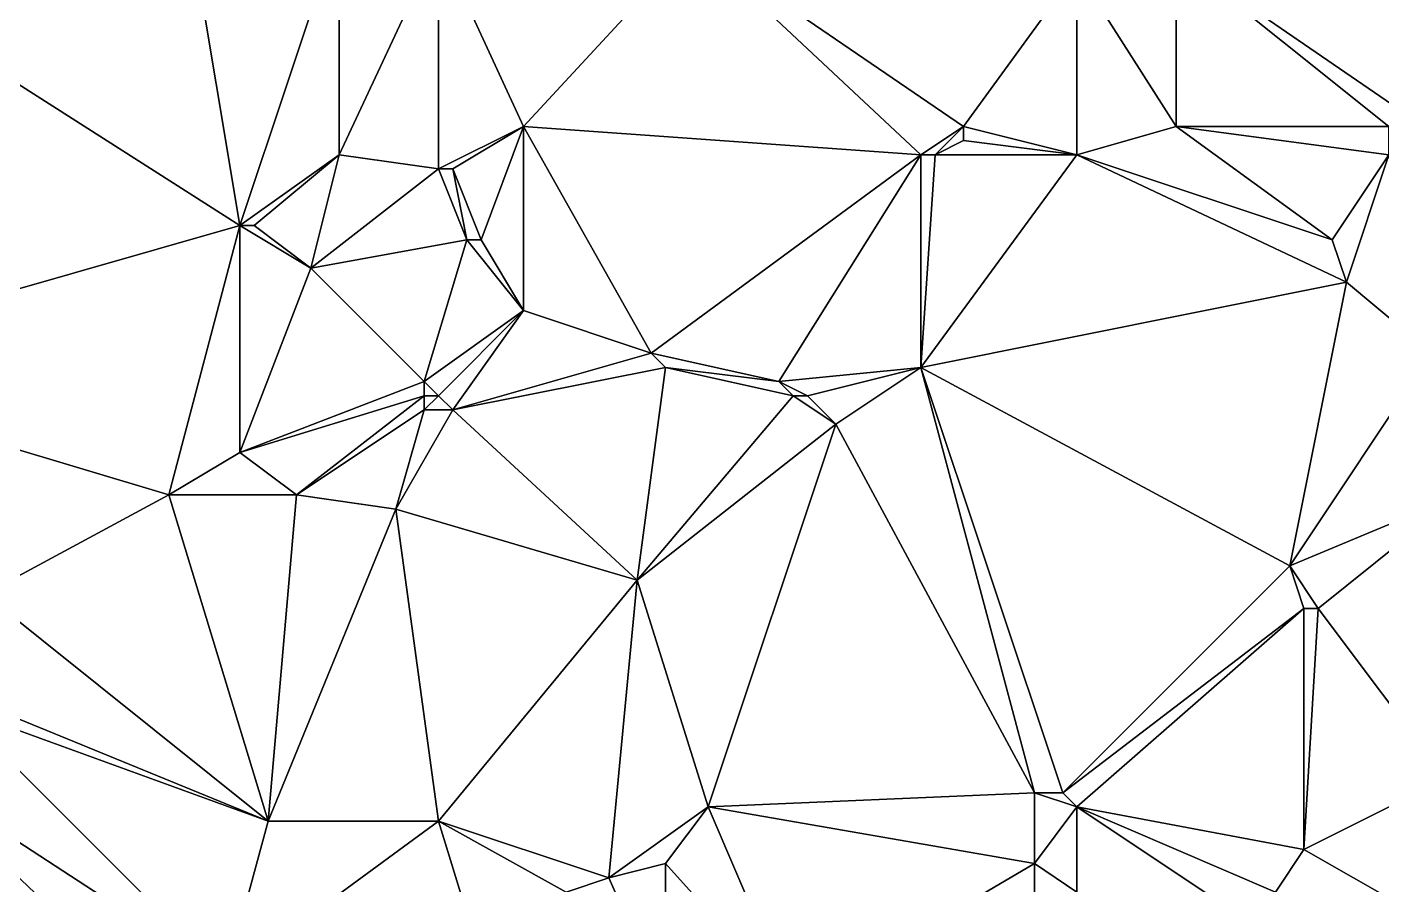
# Model space of a CAD drawing. Extents: x 2679276 to 2679656, y 1246784 to 1247152.
# Drawn here: x 2679406.25 to 2679454, y 1246884.5 to 1246914.75 of the extents above; entities that cross this region are included whole.
import ezdxf

# ---------------------------------------------------------------- set-up
doc = ezdxf.new("R2010")
doc.units = 0

msp = doc.modelspace()

# ---------------------------------------------------------------- linework, layer by layer
for points in [[(2679446.75, 1246917.25, 455.588), (2679454.75, 1246911.75, 454.447), (2679455.75, 1246926.25, 452.887)], [(2679395.75, 1246919.25, 458.027), (2679413.75, 1246907.75, 459.587), (2679411.25, 1246922.75, 457.731)], [(2679417.25, 1246918.25, 457.911), (2679411.25, 1246922.75, 457.731), (2679413.75, 1246907.75, 459.587)], [(2679413.75, 1246907.75, 459.587), (2679395.75, 1246919.25, 458.027), (2679396.25, 1246902.75, 461.421)], [(2679417.25, 1246918.25, 457.911), (2679413.75, 1246907.75, 459.587), (2679417.25, 1246910.25, 458.43)], [(2679417.25, 1246918.25, 457.911), (2679417.25, 1246910.25, 458.43), (2679420.75, 1246917.75, 457.671)], [(2679417.25, 1246910.25, 458.43), (2679420.75, 1246909.75, 457.398), (2679420.75, 1246917.75, 457.671)], [(2679420.75, 1246917.75, 457.671), (2679423.75, 1246911.25, 457.473), (2679429.75, 1246917.75, 456.741)], [(2679420.75, 1246917.75, 457.671), (2679420.75, 1246909.75, 457.398), (2679423.75, 1246911.25, 457.473)], [(2679437.75, 1246910.25, 457.465), (2679429.75, 1246917.75, 456.741), (2679423.75, 1246911.25, 457.473)], [(2679437.75, 1246910.25, 457.465), (2679439.25, 1246911.25, 457.164), (2679429.75, 1246917.75, 456.741)], [(2679439.25, 1246911.25, 457.164), (2679443.25, 1246916.75, 456.154), (2679429.75, 1246917.75, 456.741)], [(2679446.75, 1246917.25, 455.588), (2679443.25, 1246916.75, 456.154), (2679446.75, 1246911.25, 456.029)], [(2679454.25, 1246911.25, 454.551), (2679446.75, 1246917.25, 455.588), (2679446.75, 1246911.25, 456.029)], [(2679454.25, 1246911.25, 454.551), (2679454.75, 1246911.75, 454.447), (2679446.75, 1246917.25, 455.588)], [(2679443.25, 1246916.75, 456.154), (2679439.25, 1246911.25, 457.164), (2679443.25, 1246910.25, 456.687)], [(2679443.25, 1246910.25, 456.687), (2679446.75, 1246911.25, 456.029), (2679443.25, 1246916.75, 456.154)], [(2679421.25, 1246909.75, 457.358), (2679423.75, 1246911.25, 457.473), (2679420.75, 1246909.75, 457.398)], [(2679421.25, 1246909.75, 457.358), (2679422.25, 1246907.25, 457.861), (2679423.75, 1246911.25, 457.473)], [(2679422.25, 1246907.25, 457.861), (2679423.75, 1246904.75, 458.458), (2679423.75, 1246911.25, 457.473)], [(2679423.75, 1246911.25, 457.473), (2679423.75, 1246904.75, 458.458), (2679428.25, 1246903.25, 458.825)], [(2679423.75, 1246911.25, 457.473), (2679428.25, 1246903.25, 458.825), (2679437.75, 1246910.25, 457.465)], [(2679438.25, 1246910.25, 457.432), (2679439.25, 1246911.25, 457.164), (2679437.75, 1246910.25, 457.465)], [(2679439.25, 1246911.25, 457.164), (2679438.25, 1246910.25, 457.432), (2679439.25, 1246910.75, 457.253)], [(2679439.25, 1246910.75, 457.253), (2679443.25, 1246910.25, 456.687), (2679439.25, 1246911.25, 457.164)], [(2679443.25, 1246910.25, 456.687), (2679452.25, 1246907.25, 455.349), (2679446.75, 1246911.25, 456.029)], [(2679454.25, 1246911.25, 454.551), (2679446.75, 1246911.25, 456.029), (2679454.25, 1246910.25, 454.633)], [(2679452.25, 1246907.25, 455.349), (2679454.25, 1246910.25, 454.633), (2679446.75, 1246911.25, 456.029)], [(2679439.25, 1246910.75, 457.253), (2679438.25, 1246910.25, 457.432), (2679443.25, 1246910.25, 456.687)], [(2679414.25, 1246907.75, 459.54), (2679417.25, 1246910.25, 458.43), (2679413.75, 1246907.75, 459.587)], [(2679414.25, 1246907.75, 459.54), (2679416.25, 1246906.25, 459.543), (2679417.25, 1246910.25, 458.43)], [(2679417.25, 1246910.25, 458.43), (2679416.25, 1246906.25, 459.543), (2679420.75, 1246909.75, 457.398)], [(2679437.75, 1246910.25, 457.465), (2679428.25, 1246903.25, 458.825), (2679432.75, 1246902.25, 458.083)], [(2679437.75, 1246910.25, 457.465), (2679432.75, 1246902.25, 458.083), (2679437.75, 1246902.75, 457.806)], [(2679452.75, 1246905.75, 455.497), (2679443.25, 1246910.25, 456.687), (2679437.75, 1246902.75, 457.806)], [(2679443.25, 1246910.25, 456.687), (2679438.25, 1246910.25, 457.432), (2679437.75, 1246902.75, 457.806)], [(2679438.25, 1246910.25, 457.432), (2679437.75, 1246910.25, 457.465), (2679437.75, 1246902.75, 457.806)], [(2679443.25, 1246910.25, 456.687), (2679452.75, 1246905.75, 455.497), (2679452.25, 1246907.25, 455.349)], [(2679452.75, 1246905.75, 455.497), (2679454.25, 1246910.25, 454.633), (2679452.25, 1246907.25, 455.349)], [(2679455.75, 1246903.25, 455.617), (2679454.25, 1246910.25, 454.633), (2679452.75, 1246905.75, 455.497)], [(2679420.75, 1246909.75, 457.398), (2679416.25, 1246906.25, 459.543), (2679421.75, 1246907.25, 457.883)], [(2679420.75, 1246909.75, 457.398), (2679421.75, 1246907.25, 457.883), (2679421.25, 1246909.75, 457.358)], [(2679422.25, 1246907.25, 457.861), (2679421.25, 1246909.75, 457.358), (2679421.75, 1246907.25, 457.883)], [(2679413.75, 1246907.75, 459.587), (2679396.25, 1246902.75, 461.421), (2679411.25, 1246898.25, 460.574)], [(2679413.75, 1246899.75, 460.164), (2679413.75, 1246907.75, 459.587), (2679411.25, 1246898.25, 460.574)], [(2679413.75, 1246907.75, 459.587), (2679413.75, 1246899.75, 460.164), (2679416.25, 1246906.25, 459.543)], [(2679414.25, 1246907.75, 459.54), (2679413.75, 1246907.75, 459.587), (2679416.25, 1246906.25, 459.543)], [(2679421.75, 1246907.25, 457.883), (2679416.25, 1246906.25, 459.543), (2679420.25, 1246902.25, 459.569)], [(2679421.75, 1246907.25, 457.883), (2679420.25, 1246902.25, 459.569), (2679423.75, 1246904.75, 458.458)], [(2679422.25, 1246907.25, 457.861), (2679421.75, 1246907.25, 457.883), (2679423.75, 1246904.75, 458.458)], [(2679416.25, 1246906.25, 459.543), (2679413.75, 1246899.75, 460.164), (2679420.25, 1246902.25, 459.569)], [(2679437.75, 1246902.75, 457.806), (2679450.75, 1246895.75, 456.677), (2679452.75, 1246905.75, 455.497)], [(2679452.75, 1246905.75, 455.497), (2679450.75, 1246895.75, 456.677), (2679455.75, 1246903.25, 455.617)], [(2679423.75, 1246904.75, 458.458), (2679420.25, 1246902.25, 459.569), (2679420.75, 1246901.75, 459.597)], [(2679421.25, 1246901.25, 459.626), (2679423.75, 1246904.75, 458.458), (2679420.75, 1246901.75, 459.597)], [(2679423.75, 1246904.75, 458.458), (2679421.25, 1246901.25, 459.626), (2679428.25, 1246903.25, 458.825)], [(2679428.75, 1246902.75, 458.837), (2679428.25, 1246903.25, 458.825), (2679421.25, 1246901.25, 459.626)], [(2679428.75, 1246902.75, 458.837), (2679432.75, 1246902.25, 458.083), (2679428.25, 1246903.25, 458.825)], [(2679456.75, 1246898.25, 456.518), (2679455.75, 1246903.25, 455.617), (2679450.75, 1246895.75, 456.677)], [(2679411.25, 1246898.25, 460.574), (2679396.25, 1246902.75, 461.421), (2679404.75, 1246894.75, 462.034)], [(2679427.75, 1246895.25, 459.56), (2679428.75, 1246902.75, 458.837), (2679421.25, 1246901.25, 459.626)], [(2679427.75, 1246895.25, 459.56), (2679433.25, 1246901.75, 458.052), (2679428.75, 1246902.75, 458.837)], [(2679432.75, 1246902.25, 458.083), (2679428.75, 1246902.75, 458.837), (2679433.25, 1246901.75, 458.052)], [(2679433.75, 1246901.75, 457.998), (2679437.75, 1246902.75, 457.806), (2679432.75, 1246902.25, 458.083)], [(2679434.75, 1246900.75, 458.013), (2679437.75, 1246902.75, 457.806), (2679433.75, 1246901.75, 457.998)], [(2679434.75, 1246900.75, 458.013), (2679441.75, 1246887.75, 458.691), (2679437.75, 1246902.75, 457.806)], [(2679437.75, 1246902.75, 457.806), (2679442.75, 1246887.75, 458.551), (2679450.75, 1246895.75, 456.677)], [(2679442.75, 1246887.75, 458.551), (2679437.75, 1246902.75, 457.806), (2679441.75, 1246887.75, 458.691)], [(2679420.25, 1246902.25, 459.569), (2679413.75, 1246899.75, 460.164), (2679420.25, 1246901.75, 459.663)], [(2679420.25, 1246902.25, 459.569), (2679420.25, 1246901.75, 459.663), (2679420.75, 1246901.75, 459.597)], [(2679433.25, 1246901.75, 458.052), (2679433.75, 1246901.75, 457.998), (2679432.75, 1246902.25, 458.083)], [(2679415.75, 1246898.25, 460.159), (2679420.25, 1246901.75, 459.663), (2679413.75, 1246899.75, 460.164)], [(2679420.25, 1246901.75, 459.663), (2679415.75, 1246898.25, 460.159), (2679420.25, 1246901.25, 459.739)], [(2679420.25, 1246901.75, 459.663), (2679420.25, 1246901.25, 459.739), (2679420.75, 1246901.75, 459.597)], [(2679421.25, 1246901.25, 459.626), (2679420.75, 1246901.75, 459.597), (2679420.25, 1246901.25, 459.739)], [(2679427.75, 1246895.25, 459.56), (2679434.75, 1246900.75, 458.013), (2679433.25, 1246901.75, 458.052)], [(2679433.75, 1246901.75, 457.998), (2679433.25, 1246901.75, 458.052), (2679434.75, 1246900.75, 458.013)], [(2679419.25, 1246897.75, 460.008), (2679420.25, 1246901.25, 459.739), (2679415.75, 1246898.25, 460.159)], [(2679419.25, 1246897.75, 460.008), (2679421.25, 1246901.25, 459.626), (2679420.25, 1246901.25, 459.739)], [(2679419.25, 1246897.75, 460.008), (2679427.75, 1246895.25, 459.56), (2679421.25, 1246901.25, 459.626)], [(2679427.75, 1246895.25, 459.56), (2679430.25, 1246887.25, 460.087), (2679434.75, 1246900.75, 458.013)], [(2679441.75, 1246887.75, 458.691), (2679434.75, 1246900.75, 458.013), (2679430.25, 1246887.25, 460.087)], [(2679415.75, 1246898.25, 460.159), (2679413.75, 1246899.75, 460.164), (2679411.25, 1246898.25, 460.574)], [(2679404.75, 1246894.75, 462.034), (2679414.75, 1246886.75, 461.994), (2679411.25, 1246898.25, 460.574)], [(2679415.75, 1246898.25, 460.159), (2679411.25, 1246898.25, 460.574), (2679414.75, 1246886.75, 461.994)], [(2679415.75, 1246898.25, 460.159), (2679414.75, 1246886.75, 461.994), (2679419.25, 1246897.75, 460.008)], [(2679456.75, 1246898.25, 456.518), (2679450.75, 1246895.75, 456.677), (2679451.75, 1246894.25, 456.748)], [(2679456.25, 1246888.25, 457.037), (2679456.75, 1246898.25, 456.518), (2679451.75, 1246894.25, 456.748)], [(2679420.75, 1246886.75, 461.2), (2679419.25, 1246897.75, 460.008), (2679414.75, 1246886.75, 461.994)], [(2679420.75, 1246886.75, 461.2), (2679427.75, 1246895.25, 459.56), (2679419.25, 1246897.75, 460.008)], [(2679450.75, 1246895.75, 456.677), (2679442.75, 1246887.75, 458.551), (2679451.25, 1246894.25, 456.783)], [(2679451.25, 1246894.25, 456.783), (2679451.75, 1246894.25, 456.748), (2679450.75, 1246895.75, 456.677)], [(2679420.75, 1246886.75, 461.2), (2679426.75, 1246884.75, 460.914), (2679427.75, 1246895.25, 459.56)], [(2679430.25, 1246887.25, 460.087), (2679427.75, 1246895.25, 459.56), (2679426.75, 1246884.75, 460.914)], [(2679414.75, 1246886.75, 461.994), (2679404.75, 1246894.75, 462.034), (2679403.75, 1246891.25, 462.958)], [(2679443.25, 1246887.25, 458.547), (2679451.25, 1246894.25, 456.783), (2679442.75, 1246887.75, 458.551)], [(2679451.25, 1246885.75, 457.668), (2679451.25, 1246894.25, 456.783), (2679443.25, 1246887.25, 458.547)], [(2679451.25, 1246894.25, 456.783), (2679451.25, 1246885.75, 457.668), (2679451.75, 1246894.25, 456.748)], [(2679456.25, 1246888.25, 457.037), (2679451.75, 1246894.25, 456.748), (2679451.25, 1246885.75, 457.668)], [(2679414.75, 1246886.75, 461.994), (2679403.75, 1246891.25, 462.958), (2679403.75, 1246890.75, 463.161)], [(2679401.75, 1246888.75, 464.26), (2679413.25, 1246881.25, 463.382), (2679403.75, 1246890.75, 463.161)], [(2679414.75, 1246886.75, 461.994), (2679403.75, 1246890.75, 463.161), (2679413.25, 1246881.25, 463.382)], [(2679400.25, 1246882.75, 465.824), (2679411.75, 1246879.25, 463.983), (2679401.75, 1246888.75, 464.26)], [(2679413.25, 1246881.25, 463.382), (2679401.75, 1246888.75, 464.26), (2679411.75, 1246879.25, 463.983)], [(2679451.25, 1246885.75, 457.668), (2679454.75, 1246883.75, 457.35), (2679456.25, 1246888.25, 457.037)], [(2679441.75, 1246887.75, 458.691), (2679430.25, 1246887.25, 460.087), (2679441.75, 1246885.25, 459.359)], [(2679441.75, 1246887.75, 458.691), (2679441.75, 1246885.25, 459.359), (2679443.25, 1246887.25, 458.547)], [(2679441.75, 1246887.75, 458.691), (2679443.25, 1246887.25, 458.547), (2679442.75, 1246887.75, 458.551)], [(2679428.75, 1246885.25, 460.57), (2679430.25, 1246887.25, 460.087), (2679426.75, 1246884.75, 460.914)], [(2679428.75, 1246885.25, 460.57), (2679433.25, 1246880.25, 462.824), (2679430.25, 1246887.25, 460.087)], [(2679433.25, 1246880.25, 462.824), (2679441.75, 1246885.25, 459.359), (2679430.25, 1246887.25, 460.087)], [(2679443.25, 1246884.25, 459.637), (2679443.25, 1246887.25, 458.547), (2679441.75, 1246885.25, 459.359)], [(2679449.25, 1246883.25, 459.277), (2679450.25, 1246884.25, 458.401), (2679443.25, 1246887.25, 458.547)], [(2679451.25, 1246885.75, 457.668), (2679443.25, 1246887.25, 458.547), (2679450.25, 1246884.25, 458.401)], [(2679443.25, 1246887.25, 458.547), (2679443.25, 1246884.25, 459.637), (2679449.25, 1246883.25, 459.277)], [(2679420.75, 1246886.75, 461.2), (2679413.25, 1246881.25, 463.382), (2679422.75, 1246880.25, 462.638)], [(2679414.75, 1246886.75, 461.994), (2679413.25, 1246881.25, 463.382), (2679420.75, 1246886.75, 461.2)], [(2679426.75, 1246884.75, 460.914), (2679420.75, 1246886.75, 461.2), (2679425.25, 1246884.25, 461.296)], [(2679420.75, 1246886.75, 461.2), (2679422.75, 1246880.25, 462.638), (2679425.25, 1246884.25, 461.296)], [(2679451.25, 1246885.75, 457.668), (2679450.25, 1246884.25, 458.401), (2679454.75, 1246883.75, 457.35)], [(2679426.75, 1246884.75, 460.914), (2679428.75, 1246880.25, 462.758), (2679428.75, 1246885.25, 460.57)], [(2679433.25, 1246880.25, 462.824), (2679428.75, 1246885.25, 460.57), (2679428.75, 1246880.25, 462.758)], [(2679441.75, 1246885.25, 459.359), (2679433.25, 1246880.25, 462.824), (2679441.75, 1246880.25, 461.883)], [(2679441.75, 1246885.25, 459.359), (2679441.75, 1246880.25, 461.883), (2679443.25, 1246884.25, 459.637)], [(2679426.75, 1246884.75, 460.914), (2679425.25, 1246884.25, 461.296), (2679428.75, 1246880.25, 462.758)]]:
    msp.add_3dface(points)

doc.saveas('drawing.dxf')
